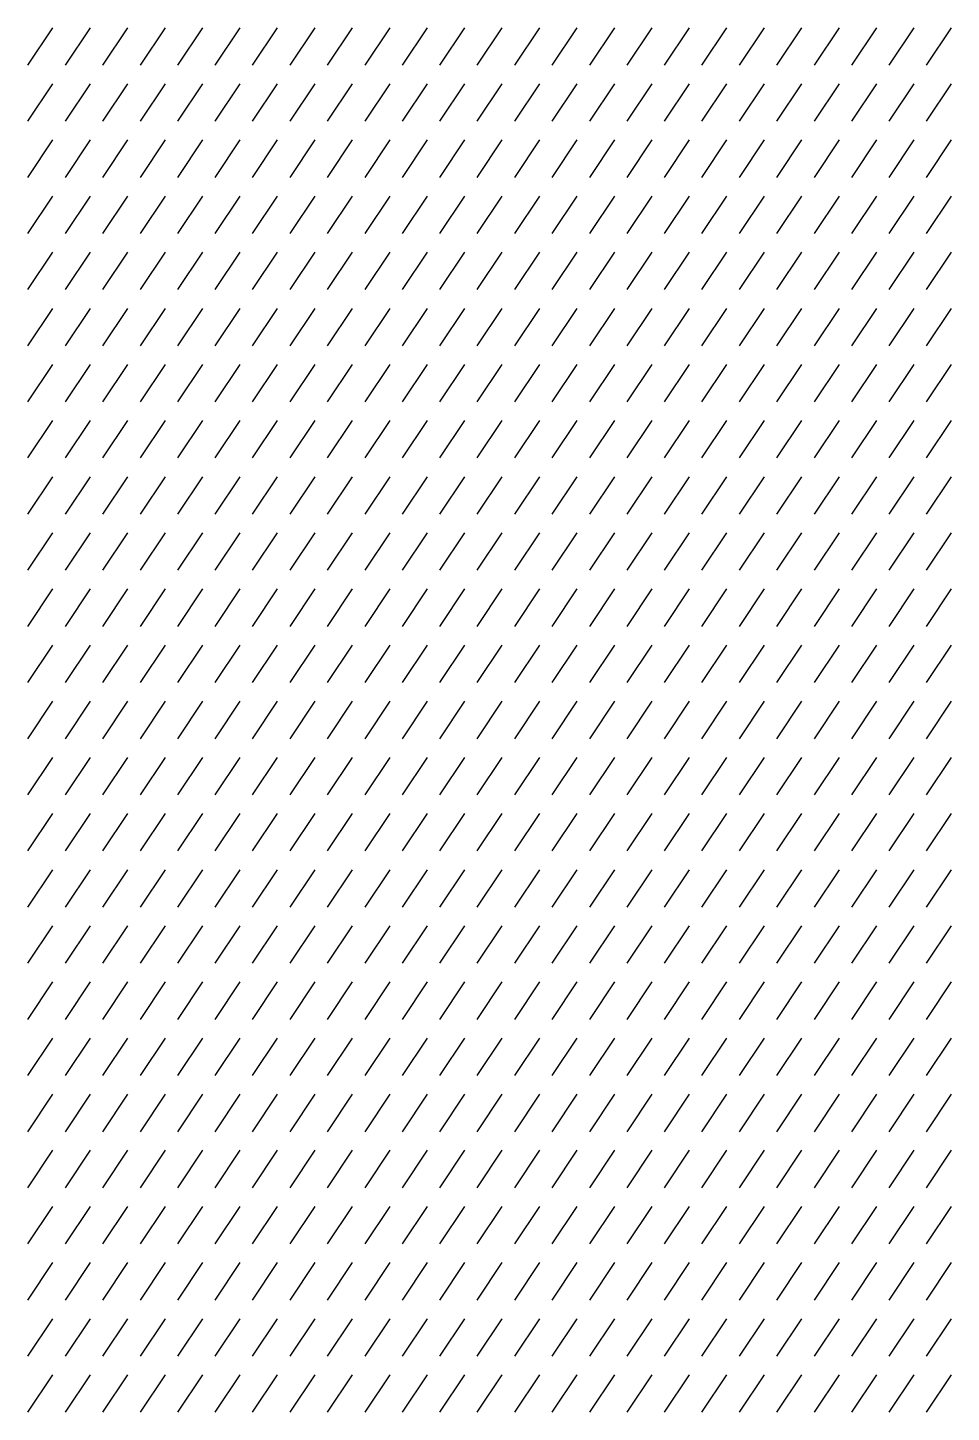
# Model space of a CAD drawing. Header units: inches. Extents: x -55 to 1004, y 12 to 2250.
# Drawn here: x 17 to 86.5, y 2127.4 to 2231.6 of the extents above; entities that cross this region are included whole.
import ezdxf

# ---------------------------------------------------------------- set-up
doc = ezdxf.new("R2010")
doc.units = ezdxf.units.IN
doc.header["$MEASUREMENT"] = 0

msp = doc.modelspace()

# ---------------------------------------------------------------- linework, layer by layer
for p, q in [((18.88, 2231.63), (17, 2228.81)), ((21.7, 2231.63), (19.82, 2228.81)), ((24.52, 2231.63), (22.64, 2228.81)), ((27.34, 2231.63), (25.46, 2228.81)), ((30.16, 2231.63), (28.28, 2228.81)), ((32.97, 2231.63), (31.1, 2228.81)), ((35.79, 2231.63), (33.91, 2228.81)), ((38.61, 2231.63), (36.73, 2228.81)), ((41.43, 2231.63), (39.55, 2228.81)), ((44.25, 2231.63), (42.37, 2228.81)), ((47.07, 2231.63), (45.19, 2228.81)), ((49.88, 2231.63), (48.01, 2228.81)), ((52.7, 2231.63), (50.82, 2228.81)), ((55.52, 2231.63), (53.64, 2228.81)), ((58.34, 2231.63), (56.46, 2228.81)), ((61.16, 2231.63), (59.28, 2228.81)), ((63.98, 2231.63), (62.1, 2228.81)), ((66.79, 2231.63), (64.92, 2228.81)), ((69.61, 2231.63), (67.73, 2228.81)), ((72.43, 2231.63), (70.55, 2228.81)), ((75.25, 2231.63), (73.37, 2228.81)), ((78.07, 2231.63), (76.19, 2228.81)), ((80.89, 2231.63), (79.01, 2228.81)), ((83.7, 2231.63), (81.82, 2228.81)), ((86.52, 2231.63), (84.64, 2228.81)), ((18.88, 2227.4), (17, 2224.59)), ((21.7, 2227.4), (19.82, 2224.59)), ((24.52, 2227.4), (22.64, 2224.59)), ((27.34, 2227.4), (25.46, 2224.59)), ((30.16, 2227.4), (28.28, 2224.59)), ((32.97, 2227.4), (31.1, 2224.59)), ((35.79, 2227.4), (33.91, 2224.59)), ((38.61, 2227.4), (36.73, 2224.59)), ((41.43, 2227.4), (39.55, 2224.59)), ((44.25, 2227.4), (42.37, 2224.59)), ((47.07, 2227.4), (45.19, 2224.59)), ((49.88, 2227.4), (48.01, 2224.59)), ((52.7, 2227.4), (50.82, 2224.59)), ((55.52, 2227.4), (53.64, 2224.59)), ((58.34, 2227.4), (56.46, 2224.59)), ((61.16, 2227.4), (59.28, 2224.59)), ((63.98, 2227.4), (62.1, 2224.59)), ((66.79, 2227.4), (64.92, 2224.59)), ((69.61, 2227.4), (67.73, 2224.59)), ((72.43, 2227.4), (70.55, 2224.59)), ((75.25, 2227.4), (73.37, 2224.59)), ((78.07, 2227.4), (76.19, 2224.59)), ((80.89, 2227.4), (79.01, 2224.59)), ((83.7, 2227.4), (81.82, 2224.59)), ((86.52, 2227.4), (84.64, 2224.59)), ((18.88, 2223.18), (17, 2220.36)), ((21.7, 2223.18), (19.82, 2220.36)), ((24.52, 2223.18), (22.64, 2220.36)), ((27.34, 2223.18), (25.46, 2220.36)), ((30.16, 2223.18), (28.28, 2220.36)), ((32.97, 2223.18), (31.1, 2220.36)), ((35.79, 2223.18), (33.91, 2220.36)), ((38.61, 2223.18), (36.73, 2220.36)), ((41.43, 2223.18), (39.55, 2220.36)), ((44.25, 2223.18), (42.37, 2220.36)), ((47.07, 2223.18), (45.19, 2220.36)), ((49.88, 2223.18), (48.01, 2220.36)), ((52.7, 2223.18), (50.82, 2220.36)), ((55.52, 2223.18), (53.64, 2220.36)), ((58.34, 2223.18), (56.46, 2220.36)), ((61.16, 2223.18), (59.28, 2220.36)), ((63.98, 2223.18), (62.1, 2220.36)), ((66.79, 2223.18), (64.92, 2220.36)), ((69.61, 2223.18), (67.73, 2220.36)), ((72.43, 2223.18), (70.55, 2220.36)), ((75.25, 2223.18), (73.37, 2220.36)), ((78.07, 2223.18), (76.19, 2220.36)), ((80.89, 2223.18), (79.01, 2220.36)), ((83.7, 2223.18), (81.82, 2220.36)), ((86.52, 2223.18), (84.64, 2220.36)), ((18.88, 2218.95), (17, 2216.14)), ((21.7, 2218.95), (19.82, 2216.14)), ((24.52, 2218.95), (22.64, 2216.14)), ((27.34, 2218.95), (25.46, 2216.14)), ((30.16, 2218.95), (28.28, 2216.14)), ((32.97, 2218.95), (31.1, 2216.14)), ((35.79, 2218.95), (33.91, 2216.14)), ((38.61, 2218.95), (36.73, 2216.14)), ((41.43, 2218.95), (39.55, 2216.14)), ((44.25, 2218.95), (42.37, 2216.14)), ((47.07, 2218.95), (45.19, 2216.14)), ((49.88, 2218.95), (48.01, 2216.14)), ((52.7, 2218.95), (50.82, 2216.14)), ((55.52, 2218.95), (53.64, 2216.14)), ((58.34, 2218.95), (56.46, 2216.14)), ((61.16, 2218.95), (59.28, 2216.14)), ((63.98, 2218.95), (62.1, 2216.14)), ((66.79, 2218.95), (64.92, 2216.14)), ((69.61, 2218.95), (67.73, 2216.14)), ((72.43, 2218.95), (70.55, 2216.14)), ((75.25, 2218.95), (73.37, 2216.14)), ((78.07, 2218.95), (76.19, 2216.14)), ((80.89, 2218.95), (79.01, 2216.14)), ((83.7, 2218.95), (81.82, 2216.14)), ((86.52, 2218.95), (84.64, 2216.14)), ((18.88, 2214.73), (17, 2211.91)), ((21.7, 2214.73), (19.82, 2211.91)), ((24.52, 2214.73), (22.64, 2211.91)), ((27.34, 2214.73), (25.46, 2211.91)), ((30.16, 2214.73), (28.28, 2211.91)), ((32.97, 2214.73), (31.1, 2211.91)), ((35.79, 2214.73), (33.91, 2211.91)), ((38.61, 2214.73), (36.73, 2211.91)), ((41.43, 2214.73), (39.55, 2211.91)), ((44.25, 2214.73), (42.37, 2211.91)), ((47.07, 2214.73), (45.19, 2211.91)), ((49.88, 2214.73), (48.01, 2211.91)), ((52.7, 2214.73), (50.82, 2211.91)), ((55.52, 2214.73), (53.64, 2211.91)), ((58.34, 2214.73), (56.46, 2211.91)), ((61.16, 2214.73), (59.28, 2211.91)), ((63.98, 2214.73), (62.1, 2211.91)), ((66.79, 2214.73), (64.92, 2211.91)), ((69.61, 2214.73), (67.73, 2211.91)), ((72.43, 2214.73), (70.55, 2211.91)), ((75.25, 2214.73), (73.37, 2211.91)), ((78.07, 2214.73), (76.19, 2211.91)), ((80.89, 2214.73), (79.01, 2211.91)), ((83.7, 2214.73), (81.82, 2211.91)), ((86.52, 2214.73), (84.64, 2211.91)), ((18.88, 2210.5), (17, 2207.69)), ((21.7, 2210.5), (19.82, 2207.69)), ((24.52, 2210.5), (22.64, 2207.69)), ((27.34, 2210.5), (25.46, 2207.69)), ((30.16, 2210.5), (28.28, 2207.69)), ((32.97, 2210.5), (31.1, 2207.69)), ((35.79, 2210.5), (33.91, 2207.69)), ((38.61, 2210.5), (36.73, 2207.69)), ((41.43, 2210.5), (39.55, 2207.69)), ((44.25, 2210.5), (42.37, 2207.69)), ((47.07, 2210.5), (45.19, 2207.69)), ((49.88, 2210.5), (48.01, 2207.69)), ((52.7, 2210.5), (50.82, 2207.69)), ((55.52, 2210.5), (53.64, 2207.69)), ((58.34, 2210.5), (56.46, 2207.69)), ((61.16, 2210.5), (59.28, 2207.69)), ((63.98, 2210.5), (62.1, 2207.69)), ((66.79, 2210.5), (64.92, 2207.69)), ((69.61, 2210.5), (67.73, 2207.69)), ((72.43, 2210.5), (70.55, 2207.69)), ((75.25, 2210.5), (73.37, 2207.69)), ((78.07, 2210.5), (76.19, 2207.69)), ((80.89, 2210.5), (79.01, 2207.69)), ((83.7, 2210.5), (81.82, 2207.69)), ((86.52, 2210.5), (84.64, 2207.69)), ((18.88, 2206.28), (17, 2203.46)), ((21.7, 2206.28), (19.82, 2203.46)), ((24.52, 2206.28), (22.64, 2203.46)), ((27.34, 2206.28), (25.46, 2203.46)), ((30.16, 2206.28), (28.28, 2203.46)), ((32.97, 2206.28), (31.1, 2203.46)), ((35.79, 2206.28), (33.91, 2203.46)), ((38.61, 2206.28), (36.73, 2203.46)), ((41.43, 2206.28), (39.55, 2203.46)), ((44.25, 2206.28), (42.37, 2203.46)), ((47.07, 2206.28), (45.19, 2203.46)), ((49.88, 2206.28), (48.01, 2203.46)), ((52.7, 2206.28), (50.82, 2203.46)), ((55.52, 2206.28), (53.64, 2203.46)), ((58.34, 2206.28), (56.46, 2203.46)), ((61.16, 2206.28), (59.28, 2203.46)), ((63.98, 2206.28), (62.1, 2203.46)), ((66.79, 2206.28), (64.92, 2203.46)), ((69.61, 2206.28), (67.73, 2203.46)), ((72.43, 2206.28), (70.55, 2203.46)), ((75.25, 2206.28), (73.37, 2203.46)), ((78.07, 2206.28), (76.19, 2203.46)), ((80.89, 2206.28), (79.01, 2203.46)), ((83.7, 2206.28), (81.82, 2203.46)), ((86.52, 2206.28), (84.64, 2203.46)), ((18.88, 2202.05), (17, 2199.24)), ((21.7, 2202.05), (19.82, 2199.24)), ((24.52, 2202.05), (22.64, 2199.24)), ((27.34, 2202.05), (25.46, 2199.24)), ((30.16, 2202.05), (28.28, 2199.24)), ((32.97, 2202.05), (31.1, 2199.24)), ((35.79, 2202.05), (33.91, 2199.24)), ((38.61, 2202.05), (36.73, 2199.24)), ((41.43, 2202.05), (39.55, 2199.24)), ((44.25, 2202.05), (42.37, 2199.24)), ((47.07, 2202.05), (45.19, 2199.24)), ((49.88, 2202.05), (48.01, 2199.24)), ((52.7, 2202.05), (50.82, 2199.24)), ((55.52, 2202.05), (53.64, 2199.24)), ((58.34, 2202.05), (56.46, 2199.24)), ((61.16, 2202.05), (59.28, 2199.24)), ((63.98, 2202.05), (62.1, 2199.24)), ((66.79, 2202.05), (64.92, 2199.24)), ((69.61, 2202.05), (67.73, 2199.24)), ((72.43, 2202.05), (70.55, 2199.24)), ((75.25, 2202.05), (73.37, 2199.24)), ((78.07, 2202.05), (76.19, 2199.24)), ((80.89, 2202.05), (79.01, 2199.24)), ((83.7, 2202.05), (81.82, 2199.24)), ((86.52, 2202.05), (84.64, 2199.24)), ((18.88, 2197.83), (17, 2195.01)), ((21.7, 2197.83), (19.82, 2195.01)), ((24.52, 2197.83), (22.64, 2195.01)), ((27.34, 2197.83), (25.46, 2195.01)), ((30.16, 2197.83), (28.28, 2195.01)), ((32.97, 2197.83), (31.1, 2195.01)), ((35.79, 2197.83), (33.91, 2195.01)), ((38.61, 2197.83), (36.73, 2195.01)), ((41.43, 2197.83), (39.55, 2195.01)), ((44.25, 2197.83), (42.37, 2195.01)), ((47.07, 2197.83), (45.19, 2195.01)), ((49.88, 2197.83), (48.01, 2195.01)), ((52.7, 2197.83), (50.82, 2195.01)), ((55.52, 2197.83), (53.64, 2195.01)), ((58.34, 2197.83), (56.46, 2195.01)), ((61.16, 2197.83), (59.28, 2195.01)), ((63.98, 2197.83), (62.1, 2195.01)), ((66.79, 2197.83), (64.92, 2195.01)), ((69.61, 2197.83), (67.73, 2195.01)), ((72.43, 2197.83), (70.55, 2195.01)), ((75.25, 2197.83), (73.37, 2195.01)), ((78.07, 2197.83), (76.19, 2195.01)), ((80.89, 2197.83), (79.01, 2195.01)), ((83.7, 2197.83), (81.82, 2195.01)), ((86.52, 2197.83), (84.64, 2195.01)), ((18.88, 2193.6), (17, 2190.79)), ((21.7, 2193.6), (19.82, 2190.79)), ((24.52, 2193.6), (22.64, 2190.79)), ((27.34, 2193.6), (25.46, 2190.79)), ((30.16, 2193.6), (28.28, 2190.79)), ((32.97, 2193.6), (31.1, 2190.79)), ((35.79, 2193.6), (33.91, 2190.79)), ((38.61, 2193.6), (36.73, 2190.79)), ((41.43, 2193.6), (39.55, 2190.79)), ((44.25, 2193.6), (42.37, 2190.79)), ((47.07, 2193.6), (45.19, 2190.79)), ((49.88, 2193.6), (48.01, 2190.79)), ((52.7, 2193.6), (50.82, 2190.79)), ((55.52, 2193.6), (53.64, 2190.79)), ((58.34, 2193.6), (56.46, 2190.79)), ((61.16, 2193.6), (59.28, 2190.79)), ((63.98, 2193.6), (62.1, 2190.79)), ((66.79, 2193.6), (64.92, 2190.79)), ((69.61, 2193.6), (67.73, 2190.79)), ((72.43, 2193.6), (70.55, 2190.79)), ((75.25, 2193.6), (73.37, 2190.79)), ((78.07, 2193.6), (76.19, 2190.79)), ((80.89, 2193.6), (79.01, 2190.79)), ((83.7, 2193.6), (81.82, 2190.79)), ((86.52, 2193.6), (84.64, 2190.79)), ((18.88, 2189.38), (17, 2186.56)), ((21.7, 2189.38), (19.82, 2186.56)), ((24.52, 2189.38), (22.64, 2186.56)), ((27.34, 2189.38), (25.46, 2186.56)), ((30.16, 2189.38), (28.28, 2186.56)), ((32.97, 2189.38), (31.1, 2186.56)), ((35.79, 2189.38), (33.91, 2186.56)), ((38.61, 2189.38), (36.73, 2186.56)), ((41.43, 2189.38), (39.55, 2186.56)), ((44.25, 2189.38), (42.37, 2186.56)), ((47.07, 2189.38), (45.19, 2186.56)), ((49.88, 2189.38), (48.01, 2186.56)), ((52.7, 2189.38), (50.82, 2186.56)), ((55.52, 2189.38), (53.64, 2186.56)), ((58.34, 2189.38), (56.46, 2186.56)), ((61.16, 2189.38), (59.28, 2186.56)), ((63.98, 2189.38), (62.1, 2186.56)), ((66.79, 2189.38), (64.92, 2186.56)), ((69.61, 2189.38), (67.73, 2186.56)), ((72.43, 2189.38), (70.55, 2186.56)), ((75.25, 2189.38), (73.37, 2186.56)), ((78.07, 2189.38), (76.19, 2186.56)), ((80.89, 2189.38), (79.01, 2186.56)), ((83.7, 2189.38), (81.82, 2186.56)), ((86.52, 2189.38), (84.64, 2186.56)), ((18.88, 2185.15), (17, 2182.34)), ((21.7, 2185.15), (19.82, 2182.34)), ((24.52, 2185.15), (22.64, 2182.34)), ((27.34, 2185.15), (25.46, 2182.34)), ((30.16, 2185.15), (28.28, 2182.34)), ((32.97, 2185.15), (31.1, 2182.34)), ((35.79, 2185.15), (33.91, 2182.34)), ((38.61, 2185.15), (36.73, 2182.34)), ((41.43, 2185.15), (39.55, 2182.34)), ((44.25, 2185.15), (42.37, 2182.34)), ((47.07, 2185.15), (45.19, 2182.34)), ((49.88, 2185.15), (48.01, 2182.34)), ((52.7, 2185.15), (50.82, 2182.34)), ((55.52, 2185.15), (53.64, 2182.34)), ((58.34, 2185.15), (56.46, 2182.34)), ((61.16, 2185.15), (59.28, 2182.34)), ((63.98, 2185.15), (62.1, 2182.34)), ((66.79, 2185.15), (64.92, 2182.34)), ((69.61, 2185.15), (67.73, 2182.34)), ((72.43, 2185.15), (70.55, 2182.34)), ((75.25, 2185.15), (73.37, 2182.34)), ((78.07, 2185.15), (76.19, 2182.34)), ((80.89, 2185.15), (79.01, 2182.34)), ((83.7, 2185.15), (81.82, 2182.34)), ((86.52, 2185.15), (84.64, 2182.34)), ((18.88, 2180.93), (17, 2178.11)), ((21.7, 2180.93), (19.82, 2178.11)), ((24.52, 2180.93), (22.64, 2178.11)), ((27.34, 2180.93), (25.46, 2178.11)), ((30.16, 2180.93), (28.28, 2178.11)), ((32.97, 2180.93), (31.1, 2178.11)), ((35.79, 2180.93), (33.91, 2178.11)), ((38.61, 2180.93), (36.73, 2178.11)), ((41.43, 2180.93), (39.55, 2178.11)), ((44.25, 2180.93), (42.37, 2178.11)), ((47.07, 2180.93), (45.19, 2178.11)), ((49.88, 2180.93), (48.01, 2178.11)), ((52.7, 2180.93), (50.82, 2178.11)), ((55.52, 2180.93), (53.64, 2178.11)), ((58.34, 2180.93), (56.46, 2178.11)), ((61.16, 2180.93), (59.28, 2178.11)), ((63.98, 2180.93), (62.1, 2178.11)), ((66.79, 2180.93), (64.92, 2178.11)), ((69.61, 2180.93), (67.73, 2178.11)), ((72.43, 2180.93), (70.55, 2178.11)), ((75.25, 2180.93), (73.37, 2178.11)), ((78.07, 2180.93), (76.19, 2178.11)), ((80.89, 2180.93), (79.01, 2178.11)), ((83.7, 2180.93), (81.82, 2178.11)), ((86.52, 2180.93), (84.64, 2178.11)), ((18.88, 2176.7), (17, 2173.89)), ((21.7, 2176.7), (19.82, 2173.89)), ((24.52, 2176.7), (22.64, 2173.89)), ((27.34, 2176.7), (25.46, 2173.89)), ((30.16, 2176.7), (28.28, 2173.89)), ((32.97, 2176.7), (31.1, 2173.89)), ((35.79, 2176.7), (33.91, 2173.89)), ((38.61, 2176.7), (36.73, 2173.89)), ((41.43, 2176.7), (39.55, 2173.89)), ((44.25, 2176.7), (42.37, 2173.89)), ((47.07, 2176.7), (45.19, 2173.89)), ((49.88, 2176.7), (48.01, 2173.89)), ((52.7, 2176.7), (50.82, 2173.89)), ((55.52, 2176.7), (53.64, 2173.89)), ((58.34, 2176.7), (56.46, 2173.89)), ((61.16, 2176.7), (59.28, 2173.89)), ((63.98, 2176.7), (62.1, 2173.89)), ((66.79, 2176.7), (64.92, 2173.89)), ((69.61, 2176.7), (67.73, 2173.89)), ((72.43, 2176.7), (70.55, 2173.89)), ((75.25, 2176.7), (73.37, 2173.89)), ((78.07, 2176.7), (76.19, 2173.89)), ((80.89, 2176.7), (79.01, 2173.89)), ((83.7, 2176.7), (81.82, 2173.89)), ((86.52, 2176.7), (84.64, 2173.89)), ((18.88, 2172.48), (17, 2169.66)), ((21.7, 2172.48), (19.82, 2169.66)), ((24.52, 2172.48), (22.64, 2169.66)), ((27.34, 2172.48), (25.46, 2169.66)), ((30.16, 2172.48), (28.28, 2169.66)), ((32.97, 2172.48), (31.1, 2169.66)), ((35.79, 2172.48), (33.91, 2169.66)), ((38.61, 2172.48), (36.73, 2169.66)), ((41.43, 2172.48), (39.55, 2169.66)), ((44.25, 2172.48), (42.37, 2169.66)), ((47.07, 2172.48), (45.19, 2169.66)), ((49.88, 2172.48), (48.01, 2169.66)), ((52.7, 2172.48), (50.82, 2169.66)), ((55.52, 2172.48), (53.64, 2169.66)), ((58.34, 2172.48), (56.46, 2169.66)), ((61.16, 2172.48), (59.28, 2169.66)), ((63.98, 2172.48), (62.1, 2169.66)), ((66.79, 2172.48), (64.92, 2169.66)), ((69.61, 2172.48), (67.73, 2169.66)), ((72.43, 2172.48), (70.55, 2169.66)), ((75.25, 2172.48), (73.37, 2169.66)), ((78.07, 2172.48), (76.19, 2169.66)), ((80.89, 2172.48), (79.01, 2169.66)), ((83.7, 2172.48), (81.82, 2169.66)), ((86.52, 2172.48), (84.64, 2169.66)), ((18.88, 2168.25), (17, 2165.44)), ((21.7, 2168.25), (19.82, 2165.44)), ((24.52, 2168.25), (22.64, 2165.44)), ((27.34, 2168.25), (25.46, 2165.44)), ((30.16, 2168.25), (28.28, 2165.44)), ((32.97, 2168.25), (31.1, 2165.44)), ((35.79, 2168.25), (33.91, 2165.44)), ((38.61, 2168.25), (36.73, 2165.44)), ((41.43, 2168.25), (39.55, 2165.44)), ((44.25, 2168.25), (42.37, 2165.44)), ((47.07, 2168.25), (45.19, 2165.44)), ((49.88, 2168.25), (48.01, 2165.44)), ((52.7, 2168.25), (50.82, 2165.44)), ((55.52, 2168.25), (53.64, 2165.44)), ((58.34, 2168.25), (56.46, 2165.44)), ((61.16, 2168.25), (59.28, 2165.44)), ((63.98, 2168.25), (62.1, 2165.44)), ((66.79, 2168.25), (64.92, 2165.44)), ((69.61, 2168.25), (67.73, 2165.44)), ((72.43, 2168.25), (70.55, 2165.44)), ((75.25, 2168.25), (73.37, 2165.44)), ((78.07, 2168.25), (76.19, 2165.44)), ((80.89, 2168.25), (79.01, 2165.44)), ((83.7, 2168.25), (81.82, 2165.44)), ((86.52, 2168.25), (84.64, 2165.44)), ((18.88, 2164.03), (17, 2161.21)), ((21.7, 2164.03), (19.82, 2161.21)), ((24.52, 2164.03), (22.64, 2161.21)), ((27.34, 2164.03), (25.46, 2161.21)), ((30.16, 2164.03), (28.28, 2161.21)), ((32.97, 2164.03), (31.1, 2161.21)), ((35.79, 2164.03), (33.91, 2161.21)), ((38.61, 2164.03), (36.73, 2161.21)), ((41.43, 2164.03), (39.55, 2161.21)), ((44.25, 2164.03), (42.37, 2161.21)), ((47.07, 2164.03), (45.19, 2161.21)), ((49.88, 2164.03), (48.01, 2161.21)), ((52.7, 2164.03), (50.82, 2161.21)), ((55.52, 2164.03), (53.64, 2161.21)), ((58.34, 2164.03), (56.46, 2161.21)), ((61.16, 2164.03), (59.28, 2161.21)), ((63.98, 2164.03), (62.1, 2161.21)), ((66.79, 2164.03), (64.92, 2161.21)), ((69.61, 2164.03), (67.73, 2161.21)), ((72.43, 2164.03), (70.55, 2161.21)), ((75.25, 2164.03), (73.37, 2161.21)), ((78.07, 2164.03), (76.19, 2161.21)), ((80.89, 2164.03), (79.01, 2161.21)), ((83.7, 2164.03), (81.82, 2161.21)), ((86.52, 2164.03), (84.64, 2161.21)), ((18.88, 2159.8), (17, 2156.98)), ((21.7, 2159.8), (19.82, 2156.98)), ((24.52, 2159.8), (22.64, 2156.98)), ((27.34, 2159.8), (25.46, 2156.98)), ((30.16, 2159.8), (28.28, 2156.98)), ((32.97, 2159.8), (31.1, 2156.98)), ((35.79, 2159.8), (33.91, 2156.98)), ((38.61, 2159.8), (36.73, 2156.98)), ((41.43, 2159.8), (39.55, 2156.98)), ((44.25, 2159.8), (42.37, 2156.98)), ((47.07, 2159.8), (45.19, 2156.98)), ((49.88, 2159.8), (48.01, 2156.98)), ((52.7, 2159.8), (50.82, 2156.98)), ((55.52, 2159.8), (53.64, 2156.98)), ((58.34, 2159.8), (56.46, 2156.98)), ((61.16, 2159.8), (59.28, 2156.98)), ((63.98, 2159.8), (62.1, 2156.98)), ((66.79, 2159.8), (64.92, 2156.98)), ((69.61, 2159.8), (67.73, 2156.98)), ((72.43, 2159.8), (70.55, 2156.98)), ((75.25, 2159.8), (73.37, 2156.98)), ((78.07, 2159.8), (76.19, 2156.98)), ((80.89, 2159.8), (79.01, 2156.98)), ((83.7, 2159.8), (81.82, 2156.98)), ((86.52, 2159.8), (84.64, 2156.98)), ((18.88, 2155.58), (17, 2152.76)), ((21.7, 2155.58), (19.82, 2152.76)), ((24.52, 2155.58), (22.64, 2152.76)), ((27.34, 2155.58), (25.46, 2152.76)), ((30.16, 2155.58), (28.28, 2152.76)), ((32.97, 2155.58), (31.1, 2152.76)), ((35.79, 2155.58), (33.91, 2152.76)), ((38.61, 2155.58), (36.73, 2152.76)), ((41.43, 2155.58), (39.55, 2152.76)), ((44.25, 2155.58), (42.37, 2152.76)), ((47.07, 2155.58), (45.19, 2152.76)), ((49.88, 2155.58), (48.01, 2152.76)), ((52.7, 2155.58), (50.82, 2152.76)), ((55.52, 2155.58), (53.64, 2152.76)), ((58.34, 2155.58), (56.46, 2152.76)), ((61.16, 2155.58), (59.28, 2152.76)), ((63.98, 2155.58), (62.1, 2152.76)), ((66.79, 2155.58), (64.92, 2152.76)), ((69.61, 2155.58), (67.73, 2152.76)), ((72.43, 2155.58), (70.55, 2152.76)), ((75.25, 2155.58), (73.37, 2152.76)), ((78.07, 2155.58), (76.19, 2152.76)), ((80.89, 2155.58), (79.01, 2152.76)), ((83.7, 2155.58), (81.82, 2152.76)), ((86.52, 2155.58), (84.64, 2152.76)), ((18.88, 2151.35), (17, 2148.53)), ((21.7, 2151.35), (19.82, 2148.53)), ((24.52, 2151.35), (22.64, 2148.53)), ((27.34, 2151.35), (25.46, 2148.53)), ((30.16, 2151.35), (28.28, 2148.53)), ((32.97, 2151.35), (31.1, 2148.53)), ((35.79, 2151.35), (33.91, 2148.53)), ((38.61, 2151.35), (36.73, 2148.53)), ((41.43, 2151.35), (39.55, 2148.53)), ((44.25, 2151.35), (42.37, 2148.53)), ((47.07, 2151.35), (45.19, 2148.53)), ((49.88, 2151.35), (48.01, 2148.53)), ((52.7, 2151.35), (50.82, 2148.53)), ((55.52, 2151.35), (53.64, 2148.53)), ((58.34, 2151.35), (56.46, 2148.53)), ((61.16, 2151.35), (59.28, 2148.53)), ((63.98, 2151.35), (62.1, 2148.53)), ((66.79, 2151.35), (64.92, 2148.53)), ((69.61, 2151.35), (67.73, 2148.53)), ((72.43, 2151.35), (70.55, 2148.53)), ((75.25, 2151.35), (73.37, 2148.53)), ((78.07, 2151.35), (76.19, 2148.53)), ((80.89, 2151.35), (79.01, 2148.53)), ((83.7, 2151.35), (81.82, 2148.53)), ((86.52, 2151.35), (84.64, 2148.53)), ((18.88, 2147.13), (17, 2144.31)), ((21.7, 2147.13), (19.82, 2144.31)), ((24.52, 2147.13), (22.64, 2144.31)), ((27.34, 2147.13), (25.46, 2144.31)), ((30.16, 2147.13), (28.28, 2144.31)), ((32.97, 2147.13), (31.1, 2144.31)), ((35.79, 2147.13), (33.91, 2144.31)), ((38.61, 2147.13), (36.73, 2144.31)), ((41.43, 2147.13), (39.55, 2144.31)), ((44.25, 2147.13), (42.37, 2144.31)), ((47.07, 2147.13), (45.19, 2144.31)), ((49.88, 2147.13), (48.01, 2144.31)), ((52.7, 2147.13), (50.82, 2144.31)), ((55.52, 2147.13), (53.64, 2144.31)), ((58.34, 2147.13), (56.46, 2144.31)), ((61.16, 2147.13), (59.28, 2144.31)), ((63.98, 2147.13), (62.1, 2144.31)), ((66.79, 2147.13), (64.92, 2144.31)), ((69.61, 2147.13), (67.73, 2144.31)), ((72.43, 2147.13), (70.55, 2144.31)), ((75.25, 2147.13), (73.37, 2144.31)), ((78.07, 2147.13), (76.19, 2144.31)), ((80.89, 2147.13), (79.01, 2144.31)), ((83.7, 2147.13), (81.82, 2144.31)), ((86.52, 2147.13), (84.64, 2144.31)), ((18.88, 2142.9), (17, 2140.08)), ((21.7, 2142.9), (19.82, 2140.08)), ((24.52, 2142.9), (22.64, 2140.08)), ((27.34, 2142.9), (25.46, 2140.08)), ((30.16, 2142.9), (28.28, 2140.08)), ((32.97, 2142.9), (31.1, 2140.08)), ((35.79, 2142.9), (33.91, 2140.08)), ((38.61, 2142.9), (36.73, 2140.08)), ((41.43, 2142.9), (39.55, 2140.08)), ((44.25, 2142.9), (42.37, 2140.08)), ((47.07, 2142.9), (45.19, 2140.08)), ((49.88, 2142.9), (48.01, 2140.08)), ((52.7, 2142.9), (50.82, 2140.08)), ((55.52, 2142.9), (53.64, 2140.08)), ((58.34, 2142.9), (56.46, 2140.08)), ((61.16, 2142.9), (59.28, 2140.08)), ((63.98, 2142.9), (62.1, 2140.08)), ((66.79, 2142.9), (64.92, 2140.08)), ((69.61, 2142.9), (67.73, 2140.08)), ((72.43, 2142.9), (70.55, 2140.08)), ((75.25, 2142.9), (73.37, 2140.08)), ((78.07, 2142.9), (76.19, 2140.08)), ((80.89, 2142.9), (79.01, 2140.08)), ((83.7, 2142.9), (81.82, 2140.08)), ((86.52, 2142.9), (84.64, 2140.08)), ((18.88, 2138.68), (17, 2135.86)), ((21.7, 2138.68), (19.82, 2135.86)), ((24.52, 2138.68), (22.64, 2135.86)), ((27.34, 2138.68), (25.46, 2135.86)), ((30.16, 2138.68), (28.28, 2135.86)), ((32.97, 2138.68), (31.1, 2135.86)), ((35.79, 2138.68), (33.91, 2135.86)), ((38.61, 2138.68), (36.73, 2135.86)), ((41.43, 2138.68), (39.55, 2135.86)), ((44.25, 2138.68), (42.37, 2135.86)), ((47.07, 2138.68), (45.19, 2135.86)), ((49.88, 2138.68), (48.01, 2135.86)), ((52.7, 2138.68), (50.82, 2135.86)), ((55.52, 2138.68), (53.64, 2135.86)), ((58.34, 2138.68), (56.46, 2135.86)), ((61.16, 2138.68), (59.28, 2135.86)), ((63.98, 2138.68), (62.1, 2135.86)), ((66.79, 2138.68), (64.92, 2135.86)), ((69.61, 2138.68), (67.73, 2135.86)), ((72.43, 2138.68), (70.55, 2135.86)), ((75.25, 2138.68), (73.37, 2135.86)), ((78.07, 2138.68), (76.19, 2135.86)), ((80.89, 2138.68), (79.01, 2135.86)), ((83.7, 2138.68), (81.82, 2135.86)), ((86.52, 2138.68), (84.64, 2135.86)), ((18.88, 2134.45), (17, 2131.63)), ((21.7, 2134.45), (19.82, 2131.63)), ((24.52, 2134.45), (22.64, 2131.63)), ((27.34, 2134.45), (25.46, 2131.63)), ((30.16, 2134.45), (28.28, 2131.63)), ((32.97, 2134.45), (31.1, 2131.63)), ((35.79, 2134.45), (33.91, 2131.63)), ((38.61, 2134.45), (36.73, 2131.63)), ((41.43, 2134.45), (39.55, 2131.63)), ((44.25, 2134.45), (42.37, 2131.63)), ((47.07, 2134.45), (45.19, 2131.63)), ((49.88, 2134.45), (48.01, 2131.63)), ((52.7, 2134.45), (50.82, 2131.63)), ((55.52, 2134.45), (53.64, 2131.63)), ((58.34, 2134.45), (56.46, 2131.63)), ((61.16, 2134.45), (59.28, 2131.63)), ((63.98, 2134.45), (62.1, 2131.63)), ((66.79, 2134.45), (64.92, 2131.63)), ((69.61, 2134.45), (67.73, 2131.63)), ((72.43, 2134.45), (70.55, 2131.63)), ((75.25, 2134.45), (73.37, 2131.63)), ((78.07, 2134.45), (76.19, 2131.63)), ((80.89, 2134.45), (79.01, 2131.63)), ((83.7, 2134.45), (81.82, 2131.63)), ((86.52, 2134.45), (84.64, 2131.63)), ((18.88, 2130.23), (17, 2127.41)), ((21.7, 2130.23), (19.82, 2127.41)), ((24.52, 2130.23), (22.64, 2127.41)), ((27.34, 2130.23), (25.46, 2127.41)), ((30.16, 2130.23), (28.28, 2127.41)), ((32.97, 2130.23), (31.1, 2127.41)), ((35.79, 2130.23), (33.91, 2127.41)), ((38.61, 2130.23), (36.73, 2127.41)), ((41.43, 2130.23), (39.55, 2127.41)), ((44.25, 2130.23), (42.37, 2127.41)), ((47.07, 2130.23), (45.19, 2127.41)), ((49.88, 2130.23), (48.01, 2127.41)), ((52.7, 2130.23), (50.82, 2127.41)), ((55.52, 2130.23), (53.64, 2127.41)), ((58.34, 2130.23), (56.46, 2127.41)), ((61.16, 2130.23), (59.28, 2127.41)), ((63.98, 2130.23), (62.1, 2127.41)), ((66.79, 2130.23), (64.92, 2127.41)), ((69.61, 2130.23), (67.73, 2127.41)), ((72.43, 2130.23), (70.55, 2127.41)), ((75.25, 2130.23), (73.37, 2127.41)), ((78.07, 2130.23), (76.19, 2127.41)), ((80.89, 2130.23), (79.01, 2127.41)), ((83.7, 2130.23), (81.82, 2127.41)), ((86.52, 2130.23), (84.64, 2127.41))]:
    msp.add_line(p, q)

doc.saveas('drawing.dxf')
